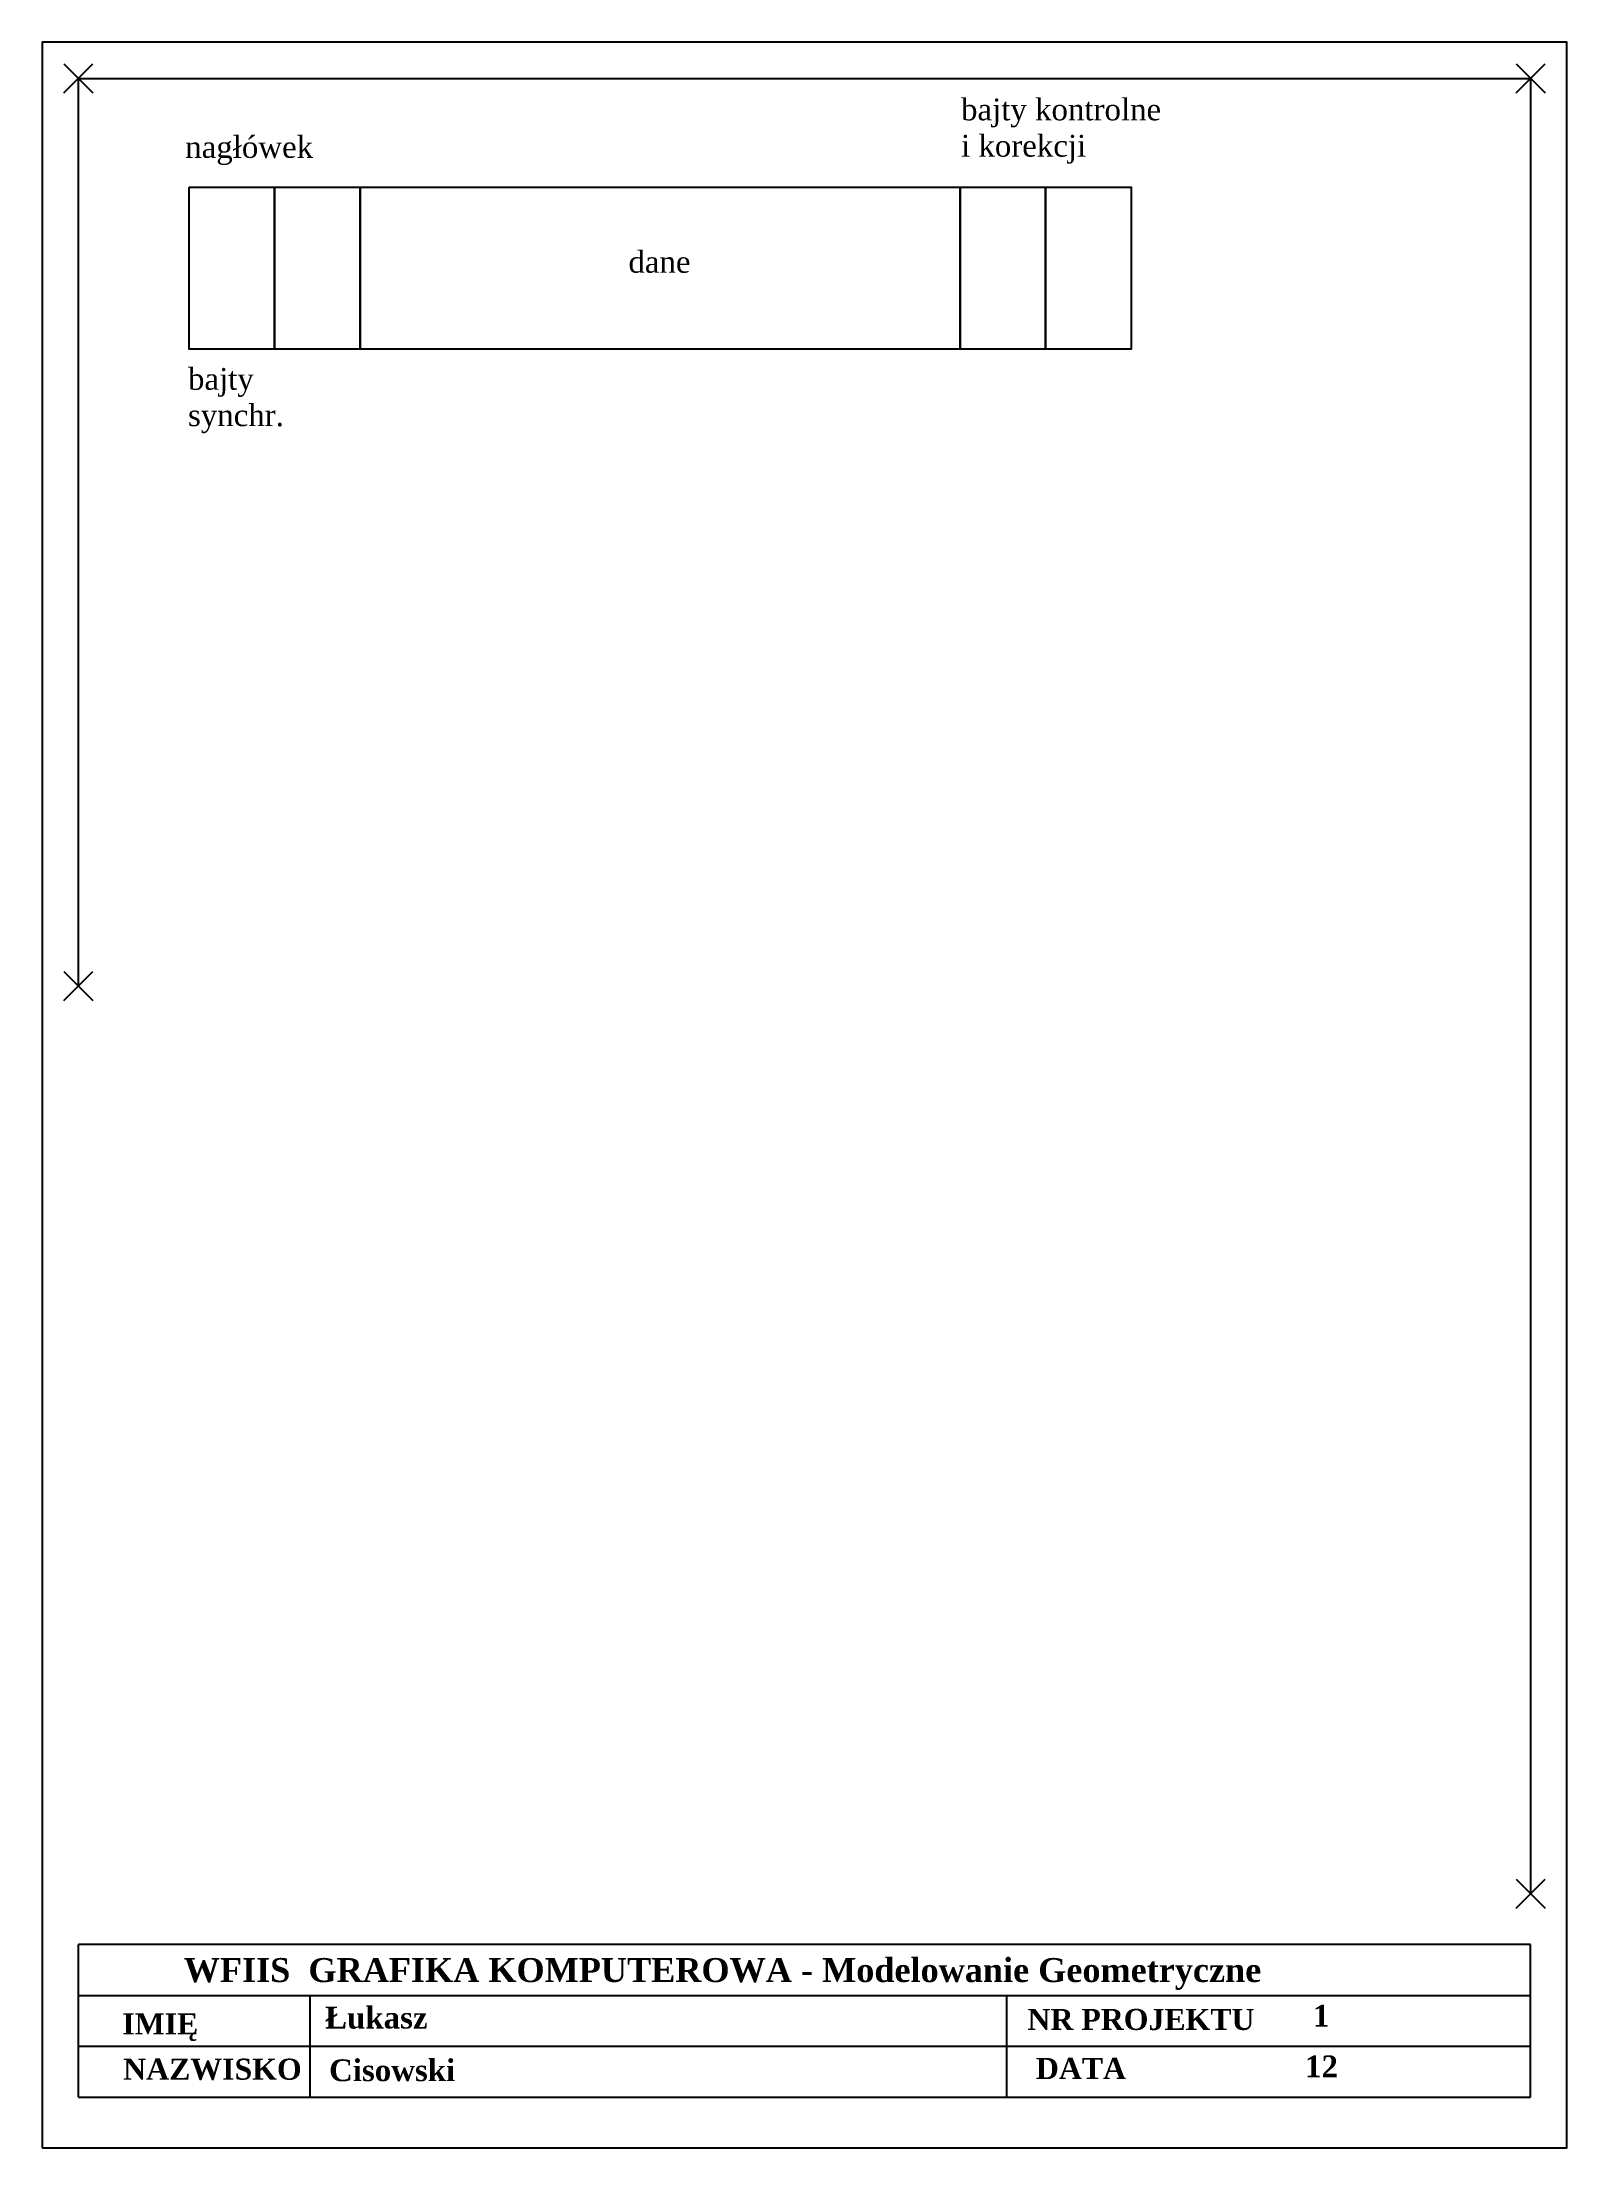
# Model space of a CAD drawing. Header units: millimetres. Extents: x 0 to 210, y 0 to 290.
import ezdxf

# ---------------------------------------------------------------- set-up
doc = ezdxf.new("R2010")
doc.units = ezdxf.units.MM
doc.header["$PDMODE"] = 3
doc.header["$PDSIZE"] = 2
doc.layers.add('RAMKA', color=7, linetype='Continuous')
doc.styles.get("Standard").update_dxf_attribs({"font": 'timesbd.ttf', "height": 3})
doc.styles.add('tnrb', font='timesbd.ttf')

msp = doc.modelspace()

# ---------------------------------------------------------------- linework, layer by layer
at = {"color": 6}
msp.add_lwpolyline([(5, 160), (5, 285), (205, 285), (205, 35)], dxfattribs=at)
for p in [(5, 285), (205, 285), (5, 160), (205, 35)]:
    msp.add_point(p)
at = {"layer": 'RAMKA'}
for p, q in [((5, 21), (5, 28)), ((205, 28), (5, 28)), ((205, 21), (205, 28)), ((5, 14), (5, 21)), ((5, 21), (205, 21)), ((36.88, 21), (36.88, 7)), ((132.81, 21), (132.81, 7)), ((205, 14), (205, 21)), ((5, 7), (5, 14)), ((5, 14), (205, 14)), ((205, 7), (205, 14)), ((5, 7), (205, 7))]:
    msp.add_line(p, q, dxfattribs=at)
at = {"layer": 'RAMKA', "color": 5}
msp.add_lwpolyline([(0, 0), (210, 0), (210, 290), (0, 290)], close=True, dxfattribs=at)
at = {"layer": 'RAMKA', "linetype": 'Continuous'}
for points in [[(20.24, 270.04), (32.02, 270.04), (32.02, 247.72), (20.24, 247.72)], [(32.02, 270.04), (43.79, 270.04), (43.79, 247.72), (32.02, 247.72)], [(43.79, 270.04), (126.43, 270.04), (126.43, 247.72), (43.79, 247.72)], [(126.43, 270.04), (138.2, 270.04), (138.2, 247.72), (126.43, 247.72)], [(138.2, 270.04), (149.97, 270.04), (149.97, 247.72), (138.2, 247.72)]]:
    msp.add_lwpolyline(points, close=True, dxfattribs=at)

# ---------------------------------------------------------------- texts
at = {"layer": 'RAMKA', "color": 7, "ltscale": 6, "style": 'tnrb'}
for s, height, p in [('WFIIS  GRAFIKA KOMPUTEROWA - Modelowanie Geometryczne ', 3.3, (19.5, 22.84)), ('IMIĘ', 2.9, (11.04, 15.63)), ('NR PROJEKTU', 2.9, (135.71, 16.24)), ('NAZWISKO', 2.9, (11.17, 9.39)), ('DATA', 2.9, (136.87, 9.49))]:
    msp.add_text(s, height=height, dxfattribs=at).set_placement(p)
at = {"layer": 'RAMKA'}
for s, p in [('Łukasz', (38.98, 16.44)), ('1', (175.02, 16.7)), ('Cisowski', (39.52, 9.19)), ('12', (173.94, 9.73))]:
    msp.add_text(s, height=3, dxfattribs=at).set_placement(p)
at = {"layer": 'RAMKA', "linetype": 'Continuous', "char_height": 3, "attachment_point": 1}
for s, width, insert in [('{\\fTimes New Roman|b0|i0|c238|p18;bajty kontrolne\\Pi korekcji}', 36.5747, (126.56, 282.23)), ('{\\fTimes New Roman|b0|i0|c238|p18;nagłówek}', 19.915, (19.71, 277.06)), ('{\\fTimes New Roman|b0|i0|c238|p18;dane}', 35.2801, (80.75, 261.24)), ('{\\fTimes New Roman|b0|i0|c238|p18;bajty\\Psynchr.}', 12.6384, (20.09, 245.12))]:
    msp.add_mtext_dynamic_manual_height_columns(s, width=width, gutter_width=15, heights=[0], dxfattribs=dict(at, insert=insert))

doc.saveas('drawing.dxf')
